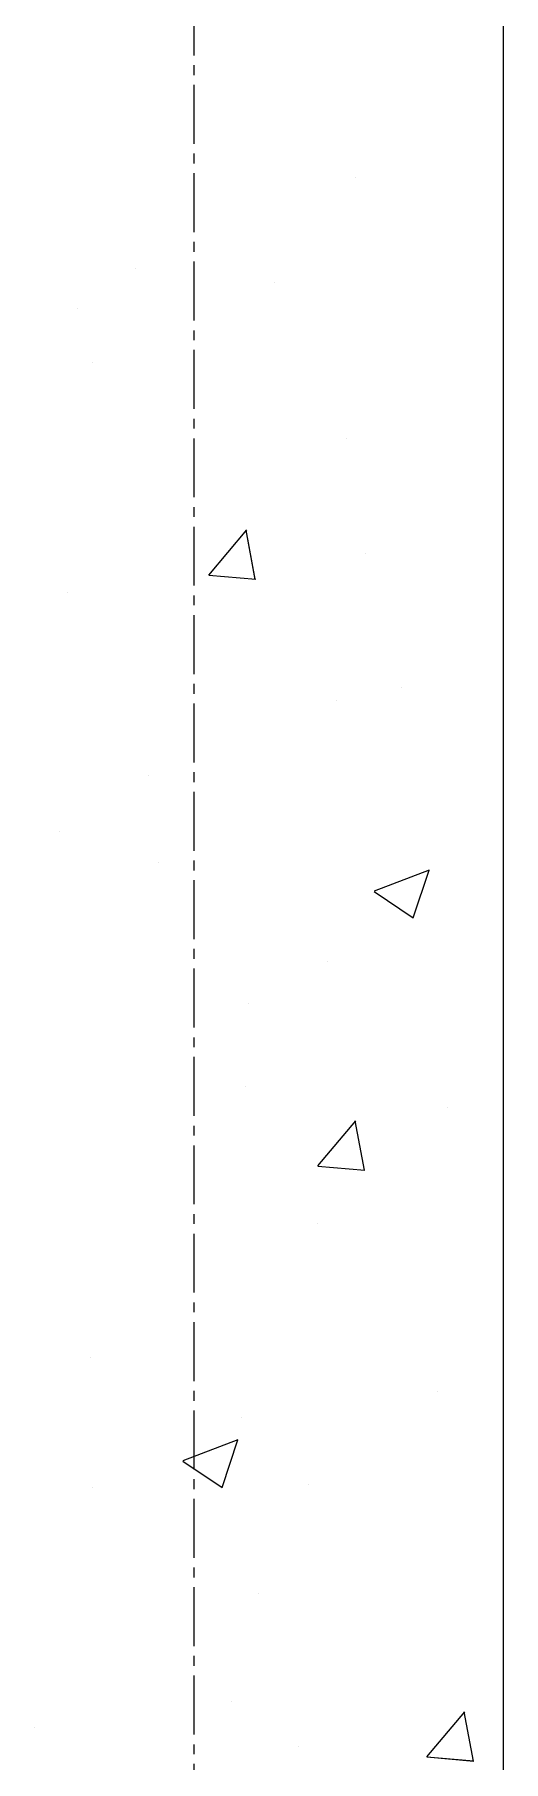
# Model space of a CAD drawing. Header units: millimetres. Extents: x 470010 to 1231400, y -134005 to 421770.
# Drawn here: x 806471 to 806623, y 169156 to 169714 of the extents above; entities that cross this region are included whole.
import ezdxf
from ezdxf.enums import TextEntityAlignment as Align

# ---------------------------------------------------------------- set-up
doc = ezdxf.new("R2010")
doc.units = ezdxf.units.MM
doc.linetypes.add('CENTER2', pattern=[28.575, 19.05, -3.175, 3.175, -3.175])
doc.layers.get('Defpoints').update_dxf_attribs({"color": 140})
doc.layers.add('АР_Стены ПЕНОблок', color=52, linetype='Continuous', lineweight=20)
doc.layers.add('АР_Штриховка', color=8, linetype='Continuous', lineweight=0)
doc.layers.add('РД_Оси_100', color=7, linetype='Continuous', lineweight=0, true_color=0x525252)
doc.styles.add('style1', font='ARIALN.TTF')

# ---------------------------------------------------------------- blocks, each defined once
blk = doc.blocks.new('СОШ_2200_АР_ОСИ_М100_28.05.24')
at = {"layer": 'РД_Оси_100', "color": 251, "linetype": 'CENTER2', "true_color": 0x636466}
blk.add_line((0, -6155), (0, 139938.679), dxfattribs=at)
blk = doc.blocks.new('A$C9108343f')
at = {"layer": 'АР_Стены ПЕНОблок', "color": 18, "linetype": 'Continuous', "lineweight": 20, "true_color": 0x000000}
blk.add_line((140904.09, 237679.49), (140904.09, 313879.49), dxfattribs=at)
at = {"layer": 'АР_Штриховка', "color": 18, "linetype": 'Continuous', "lineweight": 0, "true_color": 0x000000}
for p, q in [((140856.36, 270034.54), (140856.36, 270034.54)), ((140785.17, 270005.23), (140785.17, 270005.23)), ((140830.01, 270000.62), (140830.01, 270000.62)), ((140766.43, 269992.25), (140766.43, 269992.25)), ((140771.23, 269974.61), (140771.23, 269974.61)), ((140853.27, 269949.99), (140853.27, 269949.99)), ((140808.88, 269905.96), (140821.13, 269920.55)), ((140823.89, 269904.59), (140820.95, 269920.51)), ((140859.39, 269913.1), (140859.39, 269913.1)), ((140808.88, 269905.95), (140824.06, 269904.62)), ((140763.19, 269900.44), (140763.19, 269900.44)), ((140871.3, 269869.7), (140871.3, 269869.7)), ((140850.18, 269865.43), (140850.18, 269865.43)), ((140789.26, 269841.31), (140789.26, 269841.31)), ((140760.74, 269823.06), (140760.74, 269823.06)), ((140792.57, 269812.92), (140792.57, 269812.92)), ((140862.38, 269803.87), (140880.16, 269810.7)), ((140874.93, 269795.15), (140880.08, 269810.5)), ((140862.29, 269803.67), (140874.92, 269795.15)), ((140847.09, 269780.88), (140847.09, 269780.88)), ((140821.6, 269767.29), (140821.6, 269767.29)), ((140820.77, 269740.59), (140820.77, 269740.59)), ((140886.17, 269733.86), (140886.17, 269733.86)), ((140844.12, 269714.9), (140856.37, 269729.49)), ((140859.13, 269713.53), (140856.19, 269729.45)), ((140844.12, 269714.89), (140859.31, 269713.56)), ((140844, 269696.32), (140844, 269696.32)), ((140770.48, 269652.97), (140770.48, 269652.97)), ((140882.93, 269642.05), (140882.93, 269642.05)), ((140819.35, 269633.68), (140819.35, 269633.68)), ((140800.58, 269619.68), (140818.36, 269626.51)), ((140813.13, 269610.96), (140818.28, 269626.31)), ((140800.49, 269619.49), (140813.12, 269610.96)), ((140771.3, 269610.8), (140771.3, 269610.8)), ((140840.92, 269611.77), (140840.92, 269611.77)), ((140824.86, 269576.68), (140824.86, 269576.68)), ((140816.11, 269541.87), (140816.11, 269541.87)), ((140879.37, 269523.84), (140891.61, 269538.44)), ((140894.37, 269522.47), (140891.43, 269538.39)), ((140752.53, 269533.5), (140752.53, 269533.5)), ((140837.83, 269527.21), (140837.83, 269527.21)), ((140879.37, 269523.83), (140894.55, 269522.51))]:
    blk.add_line(p, q, dxfattribs=at)
at = {"layer": 'РД_Оси_100'}
blk.add_blockref('СОШ_2200_АР_ОСИ_М100_28.05.24', (140804.09, 223079.49), dxfattribs=at)
at = {"layer": 'Defpoints', "color": 18, "true_color": 0x000000, "style": 'style1'}
for p in [(143949.34, 316089.12), (143974.98, 281639.5), (143890.4, 273244.71), (143839.99, 264276.81), (143967.75, 254892.38), (12251.96, 104178.14), (12382.58, 96023.14)]:
    blk.add_attdef('АР-ПОМЕЩЕНИЕ:НАИМЕНОВАНИЕ', text='', height=100, dxfattribs=at).set_placement(p, align=Align.MIDDLE)
at = {"layer": 'Defpoints', "color": 18, "true_color": 0x000000, "style": 'style1', "flags": 8}
for p in [(143951.3, 279099.09), (143848.34, 269251.11), (143875.33, 260094.25), (144049.74, 250824.7), (163419.28, 238153.36), (155897.46, 237965.97), (183037.2, 237965.97), (143342.94, 237876.19)]:
    blk.add_attdef('АР-ПОМЕЩЕНИЕ:НАИМЕНОВАНИЕ', text='', height=100, dxfattribs=at).set_placement(p, align=Align.MIDDLE)

msp = doc.modelspace()

# ---------------------------------------------------------------- linework, layer by layer
at = {"layer": 'АР_Стены ПЕНОблок', "color": 18, "linetype": 'Continuous', "lineweight": 20, "true_color": 0x000000}
msp.add_line((806622.706, 137313.251), (806622.706, 213513.251), dxfattribs=at)
at = {"layer": 'АР_Штриховка', "color": 18, "linetype": 'Continuous', "lineweight": 0, "true_color": 0x000000}
for p, q in [((806527.493, 169539.716), (806539.738, 169554.309)), ((806542.498, 169538.345), (806539.561, 169554.267)), ((806527.492, 169539.706), (806542.674, 169538.378)), ((806580.99, 169437.629), (806598.774, 169444.456)), ((806593.542, 169428.908), (806598.693, 169444.257)), ((806580.9, 169437.432), (806593.534, 169428.91)), ((806562.736, 169348.659), (806574.982, 169363.253)), ((806577.741, 169347.288), (806574.804, 169363.21)), ((806562.736, 169348.649), (806577.918, 169347.321)), ((806519.187, 169253.441), (806536.972, 169260.268)), ((806531.74, 169244.72), (806536.891, 169260.069)), ((806519.098, 169253.244), (806531.732, 169244.722)), ((806597.98, 169157.603), (806610.225, 169172.196)), ((806612.984, 169156.231), (806610.047, 169172.153)), ((806597.979, 169157.593), (806613.161, 169156.264))]:
    msp.add_line(p, q, dxfattribs=at)

# ---------------------------------------------------------------- block references
msp.add_blockref('A$C9108343f', (665718.612, -100366.242))
at = {"layer": 'РД_Оси_100'}
msp.add_blockref('СОШ_2200_АР_ОСИ_М100_28.05.24', (806522.706, 122713.251), dxfattribs=at)

doc.saveas('drawing.dxf')
